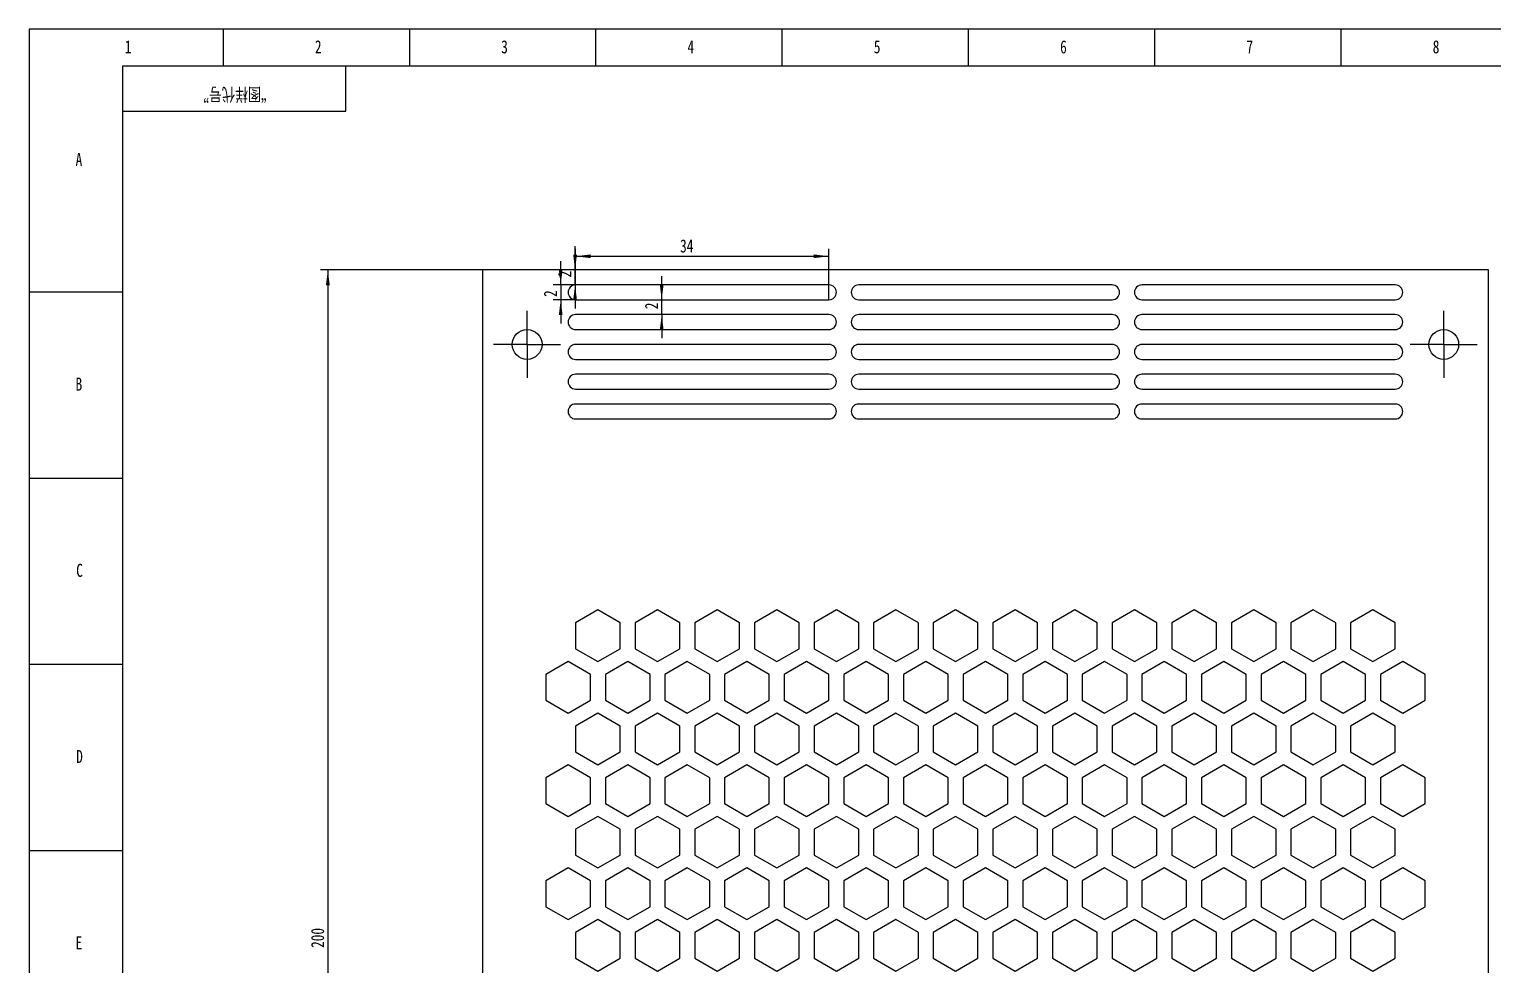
# Model space of a CAD drawing. Header units: millimetres. Extents: x 0 to 594, y 0 to 421.
# Drawn here: x 0 to 196.4, y 294.9 to 420.5 of the extents above; entities that cross this region are included whole.
import ezdxf

# ---------------------------------------------------------------- set-up
doc = ezdxf.new("R2010")
doc.units = ezdxf.units.MM
doc.header["$LTSCALE"] = 0.5
doc.linetypes.add('CENTERX2', pattern=[20.32, 12.7, -2.54, 2.54, -2.54])
for name, color, linetype in [('中心线', 1, 'CENTERX2'), ('尺寸线', 3, 'Continuous'), ('符号', 2, 'Continuous'), ('细实线', 4, 'Continuous')]:
    doc.layers.add(name, color=color, linetype=linetype)
doc.layers.add('粗实线', color=7, linetype='Continuous', lineweight=25)
doc.styles.add('SLDTEXTSTYLE1', font='HYSWLONGFANGSONG.TTF')
doc.styles.add('SLDTEXTSTYLE2', font='长仿宋体', dxfattribs={"bigfont": 'bigfont'})
doc.dimstyles.new('SLDDIMSTYLE0', dxfattribs={"dimtxt": 1.75, "dimasz": 2.04, "dimexe": 0, "dimexo": 0.0625, "dimgap": 0.4375, "dimtad": 2, "dimrnd": 1e-09, "dimzin": 12, "dimdsep": 46, "dimtxsty": 'SLDTEXTSTYLE1', "dimsah": 1, "dimcen": 0.09, "dimadec": 0, "dimazin": 3, "dimtfac": 1, "dimtofl": 0, "dimtmove": 0, "dimatfit": 3, "dimfxl": 1, "dimfrac": 2, "dimtolj": 1, "dimtzin": 12, "dimarcsym": 0})
doc.dimstyles.new('SLDDIMSTYLE3', dxfattribs={"dimtxt": 1.75, "dimasz": 2.04, "dimexe": 0, "dimexo": 0.0625, "dimgap": 0.4375, "dimtad": 2, "dimrnd": 1e-09, "dimzin": 12, "dimdsep": 46, "dimtxsty": 'SLDTEXTSTYLE1', "dimsah": 1, "dimcen": 0.09, "dimadec": 0, "dimazin": 3, "dimtfac": 1, "dimtmove": 0, "dimatfit": 0, "dimfxl": 1, "dimfrac": 2, "dimtolj": 1, "dimtzin": 12, "dimarcsym": 0})

# ---------------------------------------------------------------- blocks, each defined once
blk = doc.blocks.new('_D_1')
at = {"layer": '尺寸线'}
for p, q in [((60.8, 388.18), (39.06, 388.18)), ((40.06, 388.18), (40.06, 188.18)), ((60.8, 188.18), (39.06, 188.18))]:
    blk.add_line(p, q, dxfattribs=at)
for points in [[(40.06, 388.18), (39.81, 386.14), (40.32, 386.14)], [(40.06, 188.18), (40.32, 190.22), (39.81, 190.22)]]:
    blk.add_solid(points, dxfattribs=at)
at = {"layer": '尺寸线', "insert": (37.81, 297.16), "char_height": 1.75, "attachment_point": 1, "rotation": 90, "style": 'SLDTEXTSTYLE1'}
blk.add_mtext('200', dxfattribs=at)
blk = doc.blocks.new('_D_16')
at = {"layer": '尺寸线'}
for p, q in [((71.31, 386.18), (71.31, 389.36)), ((73.3, 386.18), (70.31, 386.18)), ((71.31, 386.18), (71.31, 384.18)), ((73.3, 384.18), (70.31, 384.18)), ((71.31, 384.18), (71.31, 381.01))]:
    blk.add_line(p, q, dxfattribs=at)
for points in [[(71.31, 386.18), (71.56, 388.22), (71.06, 388.22)], [(71.31, 384.18), (71.06, 382.14), (71.56, 382.14)]]:
    blk.add_solid(points, dxfattribs=at)
at = {"layer": '尺寸线', "insert": (69.05, 384.56), "char_height": 1.75, "attachment_point": 1, "rotation": 90, "style": 'SLDTEXTSTYLE1'}
blk.add_mtext('2', dxfattribs=at)
blk = doc.blocks.new('_D_17')
at = {"layer": '尺寸线'}
for p, q in [((73.24, 388.18), (73.24, 391.36)), ((73.24, 386.18), (73.24, 388.18)), ((73.3, 386.18), (72.24, 386.18)), ((73.24, 386.18), (73.24, 383.01))]:
    blk.add_line(p, q, dxfattribs=at)
for points in [[(73.24, 388.18), (73.49, 390.22), (72.99, 390.22)], [(73.24, 386.18), (72.99, 384.14), (73.49, 384.14)]]:
    blk.add_solid(points, dxfattribs=at)
at = {"layer": '尺寸线', "insert": (70.98, 387.17), "char_height": 1.75, "attachment_point": 1, "rotation": 90, "style": 'SLDTEXTSTYLE1'}
blk.add_mtext('2', dxfattribs=at)
blk = doc.blocks.new('_D_18')
at = {"layer": '尺寸线'}
for p, q in [((73.3, 384.18), (73.3, 391.02)), ((107.3, 384.18), (107.3, 391.02)), ((73.3, 390.02), (107.3, 390.02))]:
    blk.add_line(p, q, dxfattribs=at)
for points in [[(73.3, 390.02), (75.34, 389.77), (75.34, 390.27)], [(107.3, 390.02), (105.26, 390.27), (105.26, 389.77)]]:
    blk.add_solid(points, dxfattribs=at)
at = {"layer": '尺寸线', "insert": (87.33, 392.28), "char_height": 1.75, "attachment_point": 1, "style": 'SLDTEXTSTYLE1'}
blk.add_mtext('34', dxfattribs=at)
blk = doc.blocks.new('_D_19')
at = {"layer": '尺寸线'}
for p, q in [((84.86, 384.18), (84.86, 387.36)), ((84.86, 382.18), (84.86, 384.18)), ((84.86, 382.18), (84.86, 379.01))]:
    blk.add_line(p, q, dxfattribs=at)
for points in [[(84.86, 384.18), (85.12, 386.22), (84.61, 386.22)], [(84.86, 382.18), (84.61, 380.14), (85.12, 380.14)]]:
    blk.add_solid(points, dxfattribs=at)
at = {"layer": '尺寸线', "insert": (82.61, 382.91), "char_height": 1.75, "attachment_point": 1, "rotation": 90, "style": 'SLDTEXTSTYLE1'}
blk.add_mtext('2', dxfattribs=at)
blk = doc.blocks.new('SW_CENTERMARKSYMBOL_2')
at = {"layer": '中心线', "color": 0}
for p, q in [((0, 2.5), (0, 4.5)), ((0, 0), (0, 2.5)), ((-2.5, 0), (-4.5, 0)), ((0, 0), (-2.5, 0)), ((0, 0), (0, -2.5)), ((0, 0), (2.5, 0)), ((2.5, 0), (4.5, 0)), ((0, -2.5), (0, -4.5))]:
    blk.add_line(p, q, dxfattribs=at)
blk = doc.blocks.new('SW_CENTERMARKSYMBOL_3')
at = {"layer": '中心线', "color": 0}
for p, q in [((0, 2.5), (0, 4.5)), ((0, 0), (0, 2.5)), ((-2.5, 0), (-4.5, 0)), ((0, 0), (-2.5, 0)), ((0, 0), (0, -2.5)), ((0, 0), (2.5, 0)), ((2.5, 0), (4.5, 0)), ((0, -2.5), (0, -4.5))]:
    blk.add_line(p, q, dxfattribs=at)

msp = doc.modelspace()

# ---------------------------------------------------------------- linework, layer by layer
at = {"layer": '粗实线'}
for p, q in [((60.803, 388.182), (60.803, 188.182)), ((195.803, 388.182), (60.803, 388.182)), ((195.803, 188.182), (195.803, 388.182)), ((107.303, 386.182), (73.303, 386.182)), ((145.303, 386.182), (111.303, 386.182)), ((183.303, 386.182), (149.303, 386.182)), ((73.303, 384.182), (107.303, 384.182)), ((111.303, 384.182), (145.303, 384.182)), ((149.303, 384.182), (183.303, 384.182)), ((107.303, 382.182), (73.303, 382.182)), ((145.303, 382.182), (111.303, 382.182)), ((183.303, 382.182), (149.303, 382.182)), ((73.303, 380.182), (107.303, 380.182)), ((111.303, 380.182), (145.303, 380.182)), ((149.303, 380.182), (183.303, 380.182)), ((107.303, 378.182), (73.303, 378.182)), ((145.303, 378.182), (111.303, 378.182)), ((183.303, 378.182), (149.303, 378.182)), ((73.303, 376.182), (107.303, 376.182)), ((111.303, 376.182), (145.303, 376.182)), ((149.303, 376.182), (183.303, 376.182)), ((107.303, 374.182), (73.303, 374.182)), ((145.303, 374.182), (111.303, 374.182)), ((183.303, 374.182), (149.303, 374.182)), ((73.303, 372.182), (107.303, 372.182)), ((111.303, 372.182), (145.303, 372.182)), ((149.303, 372.182), (183.303, 372.182)), ((107.303, 370.182), (73.303, 370.182)), ((145.303, 370.182), (111.303, 370.182)), ((183.303, 370.182), (149.303, 370.182)), ((73.303, 368.182), (107.303, 368.182)), ((111.303, 368.182), (145.303, 368.182)), ((149.303, 368.182), (183.303, 368.182)), ((76.303, 342.533), (73.303, 340.801)), ((79.303, 340.801), (76.303, 342.533)), ((84.303, 342.533), (81.303, 340.801)), ((87.303, 340.801), (84.303, 342.533)), ((92.303, 342.533), (89.303, 340.801)), ((95.303, 340.801), (92.303, 342.533)), ((100.303, 342.533), (97.303, 340.801)), ((103.303, 340.801), (100.303, 342.533)), ((108.303, 342.533), (105.303, 340.801)), ((111.303, 340.801), (108.303, 342.533)), ((116.303, 342.533), (113.303, 340.801)), ((119.303, 340.801), (116.303, 342.533)), ((124.303, 342.533), (121.303, 340.801)), ((127.303, 340.801), (124.303, 342.533)), ((132.303, 342.533), (129.303, 340.801)), ((135.303, 340.801), (132.303, 342.533)), ((140.303, 342.533), (137.303, 340.801)), ((143.303, 340.801), (140.303, 342.533)), ((148.303, 342.533), (145.303, 340.801)), ((151.303, 340.801), (148.303, 342.533)), ((156.303, 342.533), (153.303, 340.801)), ((159.303, 340.801), (156.303, 342.533)), ((164.303, 342.533), (161.303, 340.801)), ((167.303, 340.801), (164.303, 342.533)), ((172.303, 342.533), (169.303, 340.801)), ((175.303, 340.801), (172.303, 342.533)), ((180.303, 342.533), (177.303, 340.801)), ((183.303, 340.801), (180.303, 342.533)), ((73.303, 340.801), (73.303, 337.337)), ((79.303, 337.337), (79.303, 340.801)), ((81.303, 340.801), (81.303, 337.337)), ((87.303, 337.337), (87.303, 340.801)), ((89.303, 340.801), (89.303, 337.337)), ((95.303, 337.337), (95.303, 340.801)), ((97.303, 340.801), (97.303, 337.337)), ((103.303, 337.337), (103.303, 340.801)), ((105.303, 340.801), (105.303, 337.337)), ((111.303, 337.337), (111.303, 340.801)), ((113.303, 340.801), (113.303, 337.337)), ((119.303, 337.337), (119.303, 340.801)), ((121.303, 340.801), (121.303, 337.337)), ((127.303, 337.337), (127.303, 340.801)), ((129.303, 340.801), (129.303, 337.337)), ((135.303, 337.337), (135.303, 340.801)), ((137.303, 340.801), (137.303, 337.337)), ((143.303, 337.337), (143.303, 340.801)), ((145.303, 340.801), (145.303, 337.337)), ((151.303, 337.337), (151.303, 340.801)), ((153.303, 340.801), (153.303, 337.337)), ((159.303, 337.337), (159.303, 340.801)), ((161.303, 340.801), (161.303, 337.337)), ((167.303, 337.337), (167.303, 340.801)), ((169.303, 340.801), (169.303, 337.337)), ((175.303, 337.337), (175.303, 340.801)), ((177.303, 340.801), (177.303, 337.337)), ((183.303, 337.337), (183.303, 340.801)), ((73.303, 337.337), (76.303, 335.605)), ((76.303, 335.605), (79.303, 337.337)), ((81.303, 337.337), (84.303, 335.605)), ((84.303, 335.605), (87.303, 337.337)), ((89.303, 337.337), (92.303, 335.605)), ((92.303, 335.605), (95.303, 337.337)), ((97.303, 337.337), (100.303, 335.605)), ((100.303, 335.605), (103.303, 337.337)), ((105.303, 337.337), (108.303, 335.605)), ((108.303, 335.605), (111.303, 337.337)), ((113.303, 337.337), (116.303, 335.605)), ((116.303, 335.605), (119.303, 337.337)), ((121.303, 337.337), (124.303, 335.605)), ((124.303, 335.605), (127.303, 337.337)), ((129.303, 337.337), (132.303, 335.605)), ((132.303, 335.605), (135.303, 337.337)), ((137.303, 337.337), (140.303, 335.605)), ((140.303, 335.605), (143.303, 337.337)), ((145.303, 337.337), (148.303, 335.605)), ((148.303, 335.605), (151.303, 337.337)), ((153.303, 337.337), (156.303, 335.605)), ((156.303, 335.605), (159.303, 337.337)), ((161.303, 337.337), (164.303, 335.605)), ((164.303, 335.605), (167.303, 337.337)), ((169.303, 337.337), (172.303, 335.605)), ((172.303, 335.605), (175.303, 337.337)), ((177.303, 337.337), (180.303, 335.605)), ((180.303, 335.605), (183.303, 337.337)), ((72.303, 335.605), (69.303, 333.873)), ((69.303, 333.873), (69.303, 330.409)), ((75.303, 333.873), (72.303, 335.605)), ((75.303, 330.409), (75.303, 333.873)), ((80.303, 335.605), (77.303, 333.873)), ((77.303, 333.873), (77.303, 330.409)), ((83.303, 333.873), (80.303, 335.605)), ((83.303, 330.409), (83.303, 333.873)), ((88.303, 335.605), (85.303, 333.873)), ((85.303, 333.873), (85.303, 330.409)), ((91.303, 333.873), (88.303, 335.605)), ((91.303, 330.409), (91.303, 333.873)), ((96.303, 335.605), (93.303, 333.873)), ((93.303, 333.873), (93.303, 330.409)), ((99.303, 333.873), (96.303, 335.605)), ((99.303, 330.409), (99.303, 333.873)), ((104.303, 335.605), (101.303, 333.873)), ((101.303, 333.873), (101.303, 330.409)), ((107.303, 333.873), (104.303, 335.605)), ((107.303, 330.409), (107.303, 333.873)), ((112.303, 335.605), (109.303, 333.873)), ((109.303, 333.873), (109.303, 330.409)), ((115.303, 333.873), (112.303, 335.605)), ((115.303, 330.409), (115.303, 333.873)), ((120.303, 335.605), (117.303, 333.873)), ((117.303, 333.873), (117.303, 330.409)), ((123.303, 333.873), (120.303, 335.605)), ((123.303, 330.409), (123.303, 333.873)), ((128.303, 335.605), (125.303, 333.873)), ((125.303, 333.873), (125.303, 330.409)), ((131.303, 333.873), (128.303, 335.605)), ((131.303, 330.409), (131.303, 333.873)), ((136.303, 335.605), (133.303, 333.873)), ((133.303, 333.873), (133.303, 330.409)), ((139.303, 333.873), (136.303, 335.605)), ((139.303, 330.409), (139.303, 333.873)), ((144.303, 335.605), (141.303, 333.873)), ((141.303, 333.873), (141.303, 330.409)), ((147.303, 333.873), (144.303, 335.605)), ((147.303, 330.409), (147.303, 333.873)), ((152.303, 335.605), (149.303, 333.873)), ((149.303, 333.873), (149.303, 330.409)), ((155.303, 333.873), (152.303, 335.605)), ((155.303, 330.409), (155.303, 333.873)), ((160.303, 335.605), (157.303, 333.873)), ((157.303, 333.873), (157.303, 330.409)), ((163.303, 333.873), (160.303, 335.605)), ((163.303, 330.409), (163.303, 333.873)), ((168.303, 335.605), (165.303, 333.873)), ((165.303, 333.873), (165.303, 330.409)), ((171.303, 333.873), (168.303, 335.605)), ((171.303, 330.409), (171.303, 333.873)), ((176.303, 335.605), (173.303, 333.873)), ((173.303, 333.873), (173.303, 330.409)), ((179.303, 333.873), (176.303, 335.605)), ((179.303, 330.409), (179.303, 333.873)), ((184.303, 335.605), (181.303, 333.873)), ((181.303, 333.873), (181.303, 330.409)), ((187.303, 333.873), (184.303, 335.605)), ((187.303, 330.409), (187.303, 333.873)), ((69.303, 330.409), (72.303, 328.677)), ((72.303, 328.677), (75.303, 330.409)), ((77.303, 330.409), (80.303, 328.677)), ((80.303, 328.677), (83.303, 330.409)), ((85.303, 330.409), (88.303, 328.677)), ((88.303, 328.677), (91.303, 330.409)), ((93.303, 330.409), (96.303, 328.677)), ((96.303, 328.677), (99.303, 330.409)), ((101.303, 330.409), (104.303, 328.677)), ((104.303, 328.677), (107.303, 330.409)), ((109.303, 330.409), (112.303, 328.677)), ((112.303, 328.677), (115.303, 330.409)), ((117.303, 330.409), (120.303, 328.677)), ((120.303, 328.677), (123.303, 330.409)), ((125.303, 330.409), (128.303, 328.677)), ((128.303, 328.677), (131.303, 330.409)), ((133.303, 330.409), (136.303, 328.677)), ((136.303, 328.677), (139.303, 330.409)), ((141.303, 330.409), (144.303, 328.677)), ((144.303, 328.677), (147.303, 330.409)), ((149.303, 330.409), (152.303, 328.677)), ((152.303, 328.677), (155.303, 330.409)), ((157.303, 330.409), (160.303, 328.677)), ((160.303, 328.677), (163.303, 330.409)), ((165.303, 330.409), (168.303, 328.677)), ((168.303, 328.677), (171.303, 330.409)), ((173.303, 330.409), (176.303, 328.677)), ((176.303, 328.677), (179.303, 330.409)), ((181.303, 330.409), (184.303, 328.677)), ((184.303, 328.677), (187.303, 330.409)), ((76.303, 328.677), (73.303, 326.945)), ((79.303, 326.945), (76.303, 328.677)), ((84.303, 328.677), (81.303, 326.945)), ((87.303, 326.945), (84.303, 328.677)), ((92.303, 328.677), (89.303, 326.945)), ((95.303, 326.945), (92.303, 328.677)), ((100.303, 328.677), (97.303, 326.945)), ((103.303, 326.945), (100.303, 328.677)), ((108.303, 328.677), (105.303, 326.945)), ((111.303, 326.945), (108.303, 328.677)), ((116.303, 328.677), (113.303, 326.945)), ((119.303, 326.945), (116.303, 328.677)), ((124.303, 328.677), (121.303, 326.945)), ((127.303, 326.945), (124.303, 328.677)), ((132.303, 328.677), (129.303, 326.945)), ((135.303, 326.945), (132.303, 328.677)), ((140.303, 328.677), (137.303, 326.945)), ((143.303, 326.945), (140.303, 328.677)), ((148.303, 328.677), (145.303, 326.945)), ((151.303, 326.945), (148.303, 328.677)), ((156.303, 328.677), (153.303, 326.945)), ((159.303, 326.945), (156.303, 328.677)), ((164.303, 328.677), (161.303, 326.945)), ((167.303, 326.945), (164.303, 328.677)), ((172.303, 328.677), (169.303, 326.945)), ((175.303, 326.945), (172.303, 328.677)), ((180.303, 328.677), (177.303, 326.945)), ((183.303, 326.945), (180.303, 328.677)), ((73.303, 326.945), (73.303, 323.481)), ((79.303, 323.481), (79.303, 326.945)), ((81.303, 326.945), (81.303, 323.481)), ((87.303, 323.481), (87.303, 326.945)), ((89.303, 326.945), (89.303, 323.481)), ((95.303, 323.481), (95.303, 326.945)), ((97.303, 326.945), (97.303, 323.481)), ((103.303, 323.481), (103.303, 326.945)), ((105.303, 326.945), (105.303, 323.481)), ((111.303, 323.481), (111.303, 326.945)), ((113.303, 326.945), (113.303, 323.481)), ((119.303, 323.481), (119.303, 326.945)), ((121.303, 326.945), (121.303, 323.481)), ((127.303, 323.481), (127.303, 326.945)), ((129.303, 326.945), (129.303, 323.481)), ((135.303, 323.481), (135.303, 326.945)), ((137.303, 326.945), (137.303, 323.481)), ((143.303, 323.481), (143.303, 326.945)), ((145.303, 326.945), (145.303, 323.481)), ((151.303, 323.481), (151.303, 326.945)), ((153.303, 326.945), (153.303, 323.481)), ((159.303, 323.481), (159.303, 326.945)), ((161.303, 326.945), (161.303, 323.481)), ((167.303, 323.481), (167.303, 326.945)), ((169.303, 326.945), (169.303, 323.481)), ((175.303, 323.481), (175.303, 326.945)), ((177.303, 326.945), (177.303, 323.481)), ((183.303, 323.481), (183.303, 326.945)), ((73.303, 323.481), (76.303, 321.749)), ((76.303, 321.749), (79.303, 323.481)), ((81.303, 323.481), (84.303, 321.749)), ((84.303, 321.749), (87.303, 323.481)), ((89.303, 323.481), (92.303, 321.749)), ((92.303, 321.749), (95.303, 323.481)), ((97.303, 323.481), (100.303, 321.749)), ((100.303, 321.749), (103.303, 323.481)), ((105.303, 323.481), (108.303, 321.749)), ((108.303, 321.749), (111.303, 323.481)), ((113.303, 323.481), (116.303, 321.749)), ((116.303, 321.749), (119.303, 323.481)), ((121.303, 323.481), (124.303, 321.749)), ((124.303, 321.749), (127.303, 323.481)), ((129.303, 323.481), (132.303, 321.749)), ((132.303, 321.749), (135.303, 323.481)), ((137.303, 323.481), (140.303, 321.749)), ((140.303, 321.749), (143.303, 323.481)), ((145.303, 323.481), (148.303, 321.749)), ((148.303, 321.749), (151.303, 323.481)), ((153.303, 323.481), (156.303, 321.749)), ((156.303, 321.749), (159.303, 323.481)), ((161.303, 323.481), (164.303, 321.749)), ((164.303, 321.749), (167.303, 323.481)), ((169.303, 323.481), (172.303, 321.749)), ((172.303, 321.749), (175.303, 323.481)), ((177.303, 323.481), (180.303, 321.749)), ((180.303, 321.749), (183.303, 323.481)), ((72.303, 321.749), (69.303, 320.017)), ((75.303, 320.017), (72.303, 321.749)), ((80.303, 321.749), (77.303, 320.017)), ((83.303, 320.017), (80.303, 321.749)), ((88.303, 321.749), (85.303, 320.017)), ((91.303, 320.017), (88.303, 321.749)), ((96.303, 321.749), (93.303, 320.017)), ((99.303, 320.017), (96.303, 321.749)), ((104.303, 321.749), (101.303, 320.017)), ((107.303, 320.017), (104.303, 321.749)), ((112.303, 321.749), (109.303, 320.017)), ((115.303, 320.017), (112.303, 321.749)), ((120.303, 321.749), (117.303, 320.017)), ((123.303, 320.017), (120.303, 321.749)), ((128.303, 321.749), (125.303, 320.017)), ((131.303, 320.017), (128.303, 321.749)), ((136.303, 321.749), (133.303, 320.017)), ((139.303, 320.017), (136.303, 321.749)), ((144.303, 321.749), (141.303, 320.017)), ((147.303, 320.017), (144.303, 321.749)), ((152.303, 321.749), (149.303, 320.017)), ((155.303, 320.017), (152.303, 321.749)), ((160.303, 321.749), (157.303, 320.017)), ((163.303, 320.017), (160.303, 321.749)), ((168.303, 321.749), (165.303, 320.017)), ((171.303, 320.017), (168.303, 321.749)), ((176.303, 321.749), (173.303, 320.017)), ((179.303, 320.017), (176.303, 321.749)), ((184.303, 321.749), (181.303, 320.017)), ((187.303, 320.017), (184.303, 321.749)), ((69.303, 320.017), (69.303, 316.552)), ((75.303, 316.552), (75.303, 320.017)), ((77.303, 320.017), (77.303, 316.552)), ((83.303, 316.552), (83.303, 320.017)), ((85.303, 320.017), (85.303, 316.552)), ((91.303, 316.552), (91.303, 320.017)), ((93.303, 320.017), (93.303, 316.552)), ((99.303, 316.552), (99.303, 320.017)), ((101.303, 320.017), (101.303, 316.552)), ((107.303, 316.552), (107.303, 320.017)), ((109.303, 320.017), (109.303, 316.552)), ((115.303, 316.552), (115.303, 320.017)), ((117.303, 320.017), (117.303, 316.552)), ((123.303, 316.552), (123.303, 320.017)), ((125.303, 320.017), (125.303, 316.552)), ((131.303, 316.552), (131.303, 320.017)), ((133.303, 320.017), (133.303, 316.552)), ((139.303, 316.552), (139.303, 320.017)), ((141.303, 320.017), (141.303, 316.552)), ((147.303, 316.552), (147.303, 320.017)), ((149.303, 320.017), (149.303, 316.552)), ((155.303, 316.552), (155.303, 320.017)), ((157.303, 320.017), (157.303, 316.552)), ((163.303, 316.552), (163.303, 320.017)), ((165.303, 320.017), (165.303, 316.552)), ((171.303, 316.552), (171.303, 320.017)), ((173.303, 320.017), (173.303, 316.552)), ((179.303, 316.552), (179.303, 320.017)), ((181.303, 320.017), (181.303, 316.552)), ((187.303, 316.552), (187.303, 320.017)), ((69.303, 316.552), (72.303, 314.82)), ((72.303, 314.82), (75.303, 316.552)), ((77.303, 316.552), (80.303, 314.82)), ((80.303, 314.82), (83.303, 316.552)), ((85.303, 316.552), (88.303, 314.82)), ((88.303, 314.82), (91.303, 316.552)), ((93.303, 316.552), (96.303, 314.82)), ((96.303, 314.82), (99.303, 316.552)), ((101.303, 316.552), (104.303, 314.82)), ((104.303, 314.82), (107.303, 316.552)), ((109.303, 316.552), (112.303, 314.82)), ((112.303, 314.82), (115.303, 316.552)), ((117.303, 316.552), (120.303, 314.82)), ((120.303, 314.82), (123.303, 316.552)), ((125.303, 316.552), (128.303, 314.82)), ((128.303, 314.82), (131.303, 316.552)), ((133.303, 316.552), (136.303, 314.82)), ((136.303, 314.82), (139.303, 316.552)), ((141.303, 316.552), (144.303, 314.82)), ((144.303, 314.82), (147.303, 316.552)), ((149.303, 316.552), (152.303, 314.82)), ((152.303, 314.82), (155.303, 316.552)), ((157.303, 316.552), (160.303, 314.82)), ((160.303, 314.82), (163.303, 316.552)), ((165.303, 316.552), (168.303, 314.82)), ((168.303, 314.82), (171.303, 316.552)), ((173.303, 316.552), (176.303, 314.82)), ((176.303, 314.82), (179.303, 316.552)), ((181.303, 316.552), (184.303, 314.82)), ((184.303, 314.82), (187.303, 316.552)), ((76.303, 314.82), (73.303, 313.088)), ((79.303, 313.088), (76.303, 314.82)), ((84.303, 314.82), (81.303, 313.088)), ((87.303, 313.088), (84.303, 314.82)), ((92.303, 314.82), (89.303, 313.088)), ((95.303, 313.088), (92.303, 314.82)), ((100.303, 314.82), (97.303, 313.088)), ((103.303, 313.088), (100.303, 314.82)), ((108.303, 314.82), (105.303, 313.088)), ((111.303, 313.088), (108.303, 314.82)), ((116.303, 314.82), (113.303, 313.088)), ((119.303, 313.088), (116.303, 314.82)), ((124.303, 314.82), (121.303, 313.088)), ((127.303, 313.088), (124.303, 314.82)), ((132.303, 314.82), (129.303, 313.088)), ((135.303, 313.088), (132.303, 314.82)), ((140.303, 314.82), (137.303, 313.088)), ((143.303, 313.088), (140.303, 314.82)), ((148.303, 314.82), (145.303, 313.088)), ((151.303, 313.088), (148.303, 314.82)), ((156.303, 314.82), (153.303, 313.088)), ((159.303, 313.088), (156.303, 314.82)), ((164.303, 314.82), (161.303, 313.088)), ((167.303, 313.088), (164.303, 314.82)), ((172.303, 314.82), (169.303, 313.088)), ((175.303, 313.088), (172.303, 314.82)), ((180.303, 314.82), (177.303, 313.088)), ((183.303, 313.088), (180.303, 314.82)), ((73.303, 313.088), (73.303, 309.624)), ((79.303, 309.624), (79.303, 313.088)), ((81.303, 313.088), (81.303, 309.624)), ((87.303, 309.624), (87.303, 313.088)), ((89.303, 313.088), (89.303, 309.624)), ((95.303, 309.624), (95.303, 313.088)), ((97.303, 313.088), (97.303, 309.624)), ((103.303, 309.624), (103.303, 313.088)), ((105.303, 313.088), (105.303, 309.624)), ((111.303, 309.624), (111.303, 313.088)), ((113.303, 313.088), (113.303, 309.624)), ((119.303, 309.624), (119.303, 313.088)), ((121.303, 313.088), (121.303, 309.624)), ((127.303, 309.624), (127.303, 313.088)), ((129.303, 313.088), (129.303, 309.624)), ((135.303, 309.624), (135.303, 313.088)), ((137.303, 313.088), (137.303, 309.624)), ((143.303, 309.624), (143.303, 313.088)), ((145.303, 313.088), (145.303, 309.624)), ((151.303, 309.624), (151.303, 313.088)), ((153.303, 313.088), (153.303, 309.624)), ((159.303, 309.624), (159.303, 313.088)), ((161.303, 313.088), (161.303, 309.624)), ((167.303, 309.624), (167.303, 313.088)), ((169.303, 313.088), (169.303, 309.624)), ((175.303, 309.624), (175.303, 313.088)), ((177.303, 313.088), (177.303, 309.624)), ((183.303, 309.624), (183.303, 313.088)), ((73.303, 309.624), (76.303, 307.892)), ((76.303, 307.892), (79.303, 309.624)), ((81.303, 309.624), (84.303, 307.892)), ((84.303, 307.892), (87.303, 309.624)), ((89.303, 309.624), (92.303, 307.892)), ((92.303, 307.892), (95.303, 309.624)), ((97.303, 309.624), (100.303, 307.892)), ((100.303, 307.892), (103.303, 309.624)), ((105.303, 309.624), (108.303, 307.892)), ((108.303, 307.892), (111.303, 309.624)), ((113.303, 309.624), (116.303, 307.892)), ((116.303, 307.892), (119.303, 309.624)), ((121.303, 309.624), (124.303, 307.892)), ((124.303, 307.892), (127.303, 309.624)), ((129.303, 309.624), (132.303, 307.892)), ((132.303, 307.892), (135.303, 309.624)), ((137.303, 309.624), (140.303, 307.892)), ((140.303, 307.892), (143.303, 309.624)), ((145.303, 309.624), (148.303, 307.892)), ((148.303, 307.892), (151.303, 309.624)), ((153.303, 309.624), (156.303, 307.892)), ((156.303, 307.892), (159.303, 309.624)), ((161.303, 309.624), (164.303, 307.892)), ((164.303, 307.892), (167.303, 309.624)), ((169.303, 309.624), (172.303, 307.892)), ((172.303, 307.892), (175.303, 309.624)), ((177.303, 309.624), (180.303, 307.892)), ((180.303, 307.892), (183.303, 309.624)), ((72.303, 307.892), (69.303, 306.16)), ((75.303, 306.16), (72.303, 307.892)), ((80.303, 307.892), (77.303, 306.16)), ((83.303, 306.16), (80.303, 307.892)), ((88.303, 307.892), (85.303, 306.16)), ((91.303, 306.16), (88.303, 307.892)), ((96.303, 307.892), (93.303, 306.16)), ((99.303, 306.16), (96.303, 307.892)), ((104.303, 307.892), (101.303, 306.16)), ((107.303, 306.16), (104.303, 307.892)), ((112.303, 307.892), (109.303, 306.16)), ((115.303, 306.16), (112.303, 307.892)), ((120.303, 307.892), (117.303, 306.16)), ((123.303, 306.16), (120.303, 307.892)), ((128.303, 307.892), (125.303, 306.16)), ((131.303, 306.16), (128.303, 307.892)), ((136.303, 307.892), (133.303, 306.16)), ((139.303, 306.16), (136.303, 307.892)), ((144.303, 307.892), (141.303, 306.16)), ((147.303, 306.16), (144.303, 307.892)), ((152.303, 307.892), (149.303, 306.16)), ((155.303, 306.16), (152.303, 307.892)), ((160.303, 307.892), (157.303, 306.16)), ((163.303, 306.16), (160.303, 307.892)), ((168.303, 307.892), (165.303, 306.16)), ((171.303, 306.16), (168.303, 307.892)), ((176.303, 307.892), (173.303, 306.16)), ((179.303, 306.16), (176.303, 307.892)), ((184.303, 307.892), (181.303, 306.16)), ((187.303, 306.16), (184.303, 307.892)), ((69.303, 306.16), (69.303, 302.696)), ((75.303, 302.696), (75.303, 306.16)), ((77.303, 306.16), (77.303, 302.696)), ((83.303, 302.696), (83.303, 306.16)), ((85.303, 306.16), (85.303, 302.696)), ((91.303, 302.696), (91.303, 306.16)), ((93.303, 306.16), (93.303, 302.696)), ((99.303, 302.696), (99.303, 306.16)), ((101.303, 306.16), (101.303, 302.696)), ((107.303, 302.696), (107.303, 306.16)), ((109.303, 306.16), (109.303, 302.696)), ((115.303, 302.696), (115.303, 306.16)), ((117.303, 306.16), (117.303, 302.696)), ((123.303, 302.696), (123.303, 306.16)), ((125.303, 306.16), (125.303, 302.696)), ((131.303, 302.696), (131.303, 306.16)), ((133.303, 306.16), (133.303, 302.696)), ((139.303, 302.696), (139.303, 306.16)), ((141.303, 306.16), (141.303, 302.696)), ((147.303, 302.696), (147.303, 306.16)), ((149.303, 306.16), (149.303, 302.696)), ((155.303, 302.696), (155.303, 306.16)), ((157.303, 306.16), (157.303, 302.696)), ((163.303, 302.696), (163.303, 306.16)), ((165.303, 306.16), (165.303, 302.696)), ((171.303, 302.696), (171.303, 306.16)), ((173.303, 306.16), (173.303, 302.696)), ((179.303, 302.696), (179.303, 306.16)), ((181.303, 306.16), (181.303, 302.696)), ((187.303, 302.696), (187.303, 306.16)), ((69.303, 302.696), (72.303, 300.964)), ((72.303, 300.964), (75.303, 302.696)), ((77.303, 302.696), (80.303, 300.964)), ((80.303, 300.964), (83.303, 302.696)), ((85.303, 302.696), (88.303, 300.964)), ((88.303, 300.964), (91.303, 302.696)), ((93.303, 302.696), (96.303, 300.964)), ((96.303, 300.964), (99.303, 302.696)), ((101.303, 302.696), (104.303, 300.964)), ((104.303, 300.964), (107.303, 302.696)), ((109.303, 302.696), (112.303, 300.964)), ((112.303, 300.964), (115.303, 302.696)), ((117.303, 302.696), (120.303, 300.964)), ((120.303, 300.964), (123.303, 302.696)), ((125.303, 302.696), (128.303, 300.964)), ((128.303, 300.964), (131.303, 302.696)), ((133.303, 302.696), (136.303, 300.964)), ((136.303, 300.964), (139.303, 302.696)), ((141.303, 302.696), (144.303, 300.964)), ((144.303, 300.964), (147.303, 302.696)), ((149.303, 302.696), (152.303, 300.964)), ((152.303, 300.964), (155.303, 302.696)), ((157.303, 302.696), (160.303, 300.964)), ((160.303, 300.964), (163.303, 302.696)), ((165.303, 302.696), (168.303, 300.964)), ((168.303, 300.964), (171.303, 302.696)), ((173.303, 302.696), (176.303, 300.964)), ((176.303, 300.964), (179.303, 302.696)), ((181.303, 302.696), (184.303, 300.964)), ((184.303, 300.964), (187.303, 302.696)), ((76.303, 300.964), (73.303, 299.232)), ((79.303, 299.232), (76.303, 300.964)), ((84.303, 300.964), (81.303, 299.232)), ((87.303, 299.232), (84.303, 300.964)), ((92.303, 300.964), (89.303, 299.232)), ((95.303, 299.232), (92.303, 300.964)), ((100.303, 300.964), (97.303, 299.232)), ((103.303, 299.232), (100.303, 300.964)), ((108.303, 300.964), (105.303, 299.232)), ((111.303, 299.232), (108.303, 300.964)), ((116.303, 300.964), (113.303, 299.232)), ((119.303, 299.232), (116.303, 300.964)), ((124.303, 300.964), (121.303, 299.232)), ((127.303, 299.232), (124.303, 300.964)), ((132.303, 300.964), (129.303, 299.232)), ((135.303, 299.232), (132.303, 300.964)), ((140.303, 300.964), (137.303, 299.232)), ((143.303, 299.232), (140.303, 300.964)), ((148.303, 300.964), (145.303, 299.232)), ((151.303, 299.232), (148.303, 300.964)), ((156.303, 300.964), (153.303, 299.232)), ((159.303, 299.232), (156.303, 300.964)), ((164.303, 300.964), (161.303, 299.232)), ((167.303, 299.232), (164.303, 300.964)), ((172.303, 300.964), (169.303, 299.232)), ((175.303, 299.232), (172.303, 300.964)), ((180.303, 300.964), (177.303, 299.232)), ((183.303, 299.232), (180.303, 300.964)), ((73.303, 299.232), (73.303, 295.768)), ((79.303, 295.768), (79.303, 299.232)), ((81.303, 299.232), (81.303, 295.768)), ((87.303, 295.768), (87.303, 299.232)), ((89.303, 299.232), (89.303, 295.768)), ((95.303, 295.768), (95.303, 299.232)), ((97.303, 299.232), (97.303, 295.768)), ((103.303, 295.768), (103.303, 299.232)), ((105.303, 299.232), (105.303, 295.768)), ((111.303, 295.768), (111.303, 299.232)), ((113.303, 299.232), (113.303, 295.768)), ((119.303, 295.768), (119.303, 299.232)), ((121.303, 299.232), (121.303, 295.768)), ((127.303, 295.768), (127.303, 299.232)), ((129.303, 299.232), (129.303, 295.768)), ((135.303, 295.768), (135.303, 299.232)), ((137.303, 299.232), (137.303, 295.768)), ((143.303, 295.768), (143.303, 299.232)), ((145.303, 299.232), (145.303, 295.768)), ((151.303, 295.768), (151.303, 299.232)), ((153.303, 299.232), (153.303, 295.768)), ((159.303, 295.768), (159.303, 299.232)), ((161.303, 299.232), (161.303, 295.768)), ((167.303, 295.768), (167.303, 299.232)), ((169.303, 299.232), (169.303, 295.768)), ((175.303, 295.768), (175.303, 299.232)), ((177.303, 299.232), (177.303, 295.768)), ((183.303, 295.768), (183.303, 299.232)), ((73.303, 295.768), (76.303, 294.036)), ((76.303, 294.036), (79.303, 295.768)), ((81.303, 295.768), (84.303, 294.036)), ((84.303, 294.036), (87.303, 295.768)), ((89.303, 295.768), (92.303, 294.036)), ((92.303, 294.036), (95.303, 295.768)), ((97.303, 295.768), (100.303, 294.036)), ((100.303, 294.036), (103.303, 295.768)), ((105.303, 295.768), (108.303, 294.036)), ((108.303, 294.036), (111.303, 295.768)), ((113.303, 295.768), (116.303, 294.036)), ((116.303, 294.036), (119.303, 295.768)), ((121.303, 295.768), (124.303, 294.036)), ((124.303, 294.036), (127.303, 295.768)), ((129.303, 295.768), (132.303, 294.036)), ((132.303, 294.036), (135.303, 295.768)), ((137.303, 295.768), (140.303, 294.036)), ((140.303, 294.036), (143.303, 295.768)), ((145.303, 295.768), (148.303, 294.036)), ((148.303, 294.036), (151.303, 295.768)), ((153.303, 295.768), (156.303, 294.036)), ((156.303, 294.036), (159.303, 295.768)), ((161.303, 295.768), (164.303, 294.036)), ((164.303, 294.036), (167.303, 295.768)), ((169.303, 295.768), (172.303, 294.036)), ((172.303, 294.036), (175.303, 295.768)), ((177.303, 295.768), (180.303, 294.036)), ((180.303, 294.036), (183.303, 295.768))]:
    msp.add_line(p, q, dxfattribs=at)
for centre in [(66.803, 378.182), (189.803, 378.182)]:
    msp.add_circle(centre, 2, dxfattribs=at)
for centre, start, end in [((73.303, 385.182), 90, 270), ((107.303, 385.182), 270, 90), ((111.303, 385.182), 90, 270), ((145.303, 385.182), 270, 90), ((149.303, 385.182), 90, 270), ((183.303, 385.182), 270, 90), ((73.303, 381.182), 90, 270), ((107.303, 381.182), 270, 90), ((111.303, 381.182), 90, 270), ((145.303, 381.182), 270, 90), ((149.303, 381.182), 90, 270), ((183.303, 381.182), 270, 90), ((73.303, 377.182), 90, 270), ((107.303, 377.182), 270, 90), ((111.303, 377.182), 90, 270), ((145.303, 377.182), 270, 90), ((149.303, 377.182), 90, 270), ((183.303, 377.182), 270, 90), ((73.303, 373.182), 90, 270), ((107.303, 373.182), 270, 90), ((111.303, 373.182), 90, 270), ((145.303, 373.182), 270, 90), ((149.303, 373.182), 90, 270), ((183.303, 373.182), 270, 90), ((73.303, 369.182), 90, 270), ((107.303, 369.182), 270, 90), ((111.303, 369.182), 90, 270), ((145.303, 369.182), 270, 90), ((149.303, 369.182), 90, 270), ((183.303, 369.182), 270, 90)]:
    msp.add_arc(centre, 1, start, end, dxfattribs=at)
at = {"layer": '细实线'}
for p, q in [((594.5, 420.5), (0, 420.5)), ((0, 420.5), (0, 0)), ((26, 420.5), (26, 415.525)), ((51, 420.5), (51, 415.525)), ((76, 420.5), (76, 415.525)), ((101, 420.5), (101, 415.525)), ((126, 420.5), (126, 415.525)), ((151, 420.5), (151, 415.525)), ((176, 420.5), (176, 415.525)), ((589.5, 415.525), (12.5, 415.525)), ((12.5, 415.525), (12.5, 5)), ((42.5, 409.5), (42.5, 415.5)), ((12.5, 409.5), (42.5, 409.5)), ((0, 385.25), (12.5, 385.25)), ((0, 360.25), (12.5, 360.25)), ((0, 335.25), (12.5, 335.25)), ((0, 310.25), (12.5, 310.25))]:
    msp.add_line(p, q, dxfattribs=at)

# ---------------------------------------------------------------- block references
at = {"layer": '中心线'}
for name, p in [('SW_CENTERMARKSYMBOL_3', (66.803, 378.182)), ('SW_CENTERMARKSYMBOL_2', (189.803, 378.182))]:
    msp.add_blockref(name, p, dxfattribs=at)

# ---------------------------------------------------------------- texts
at = {"layer": '符号', "char_height": 1.75, "attachment_point": 2, "style": 'SLDTEXTSTYLE1'}
for s, insert in [('1', (13.272, 419.016)), ('2', (38.772, 419.016)), ('3', (63.772, 419.016)), ('4', (88.772, 419.016)), ('5', (113.772, 419.016)), ('6', (138.773, 419.016)), ('7', (163.773, 419.016)), ('8', (188.773, 419.016)), ('A', (6.66, 403.891)), ('B', (6.66, 373.733)), ('C', (6.741, 348.733)), ('D', (6.742, 323.733)), ('E', (6.659, 298.733))]:
    msp.add_mtext(s, dxfattribs=dict(at, insert=insert))
at = {"layer": '符号', "insert": (27.605, 410.869), "char_height": 1.75, "attachment_point": 2, "rotation": 180, "style": 'SLDTEXTSTYLE2'}
msp.add_mtext('“图样代号”', dxfattribs=at)

# ---------------------------------------------------------------- dimensions: what is measured, and where the dimension line sits
at = {"layer": '尺寸线'}
for base, p1, p2, dimstyle, picture, middle in [((72.157, 388.182), (73.303, 386.182), (60.803, 388.182), 'SLDDIMSTYLE3', '_D_17', (72.157, 387.558)), ((70.226, 384.182), (73.303, 386.182), (73.303, 384.182), 'SLDDIMSTYLE3', '_D_16', (70.226, 384.943)), ((38.979, 188.182), (60.803, 388.182), (60.803, 188.182), 'SLDDIMSTYLE0', '_D_1', (38.979, 298.309)), ((83.782, 384.182), (73.303, 382.182), (73.303, 384.182), 'SLDDIMSTYLE3', '_D_19', (83.782, 383.297))]:
    dim = msp.add_linear_dim(base=base, p1=p1, p2=p2, angle=90, dimstyle=dimstyle, dxfattribs=at)
    dim.commit()
    dim.dimension.update_dxf_attribs({"geometry": picture, "text_midpoint": middle, "dimtype": 160})
dim = msp.add_linear_dim(base=(107.303, 391.104), p1=(73.303, 384.182), p2=(107.303, 384.182), dimstyle='SLDDIMSTYLE0', dxfattribs=at)
dim.commit()
dim.dimension.update_dxf_attribs({"geometry": '_D_18', "text_midpoint": (88.095, 391.104), "dimtype": 160})

doc.saveas('drawing.dxf')
